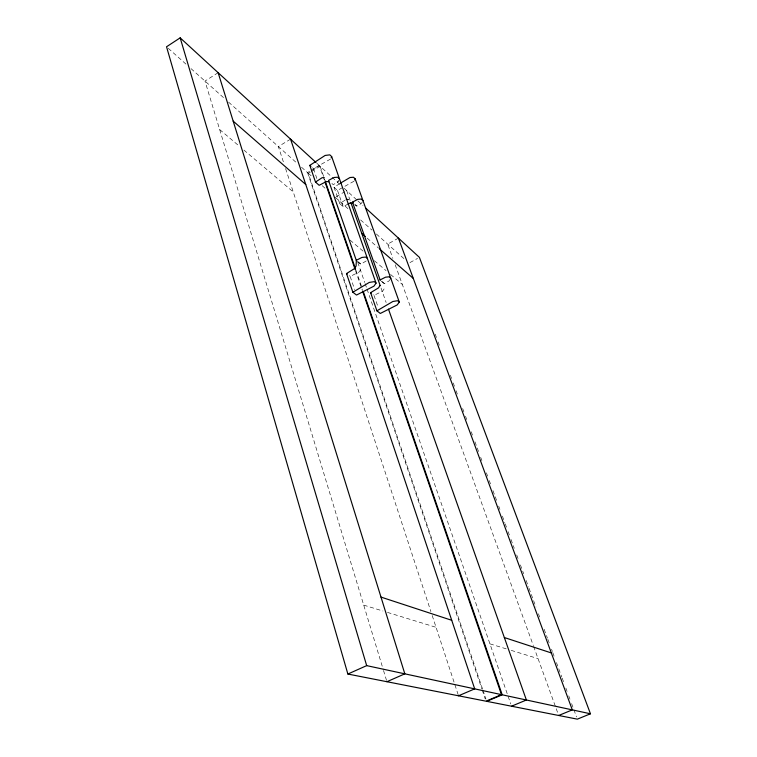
<?xml version="1.0" encoding="UTF-8"?>
<svg xmlns="http://www.w3.org/2000/svg" width="757" height="757" viewBox="0 0 757 757"><rect width="100%" height="100%" fill="white"/><g stroke="black" fill="none" stroke-linecap="round" stroke-linejoin="round"><path stroke-width="0.57" stroke-dasharray="3.79 2.84" d="M331.859 183.412L333.231 184.661L337.584 182.115L339.022 180.109M362.499 201.769L361.061 203.671L356.821 206.112L355.118 204.967M390.271 279.305L388.748 281.14L384.338 283.563L381.339 281.093M384.102 288.909L382.635 291.114L374.005 295.381L373.012 294.587M360.597 269.719L359.073 272L350.169 276.456L349.1 275.605M330.516 159.065L313.502 168.679L312.423 167.704M337.575 182.115L338.322 181.349M354.021 181.207L337.49 190.404L334.064 187.301L339.59 183.714M366.218 260.928L360.881 264.202L357.607 261.581M334.064 187.301L339.723 203.595L346.233 199.403M218.139 72.691L204.986 81.075L383.165 669.32M290.574 139.156L278.358 146.555L284.159 164.25M301.523 167.221L307.531 172.587L319.359 165.565L322.823 175.615M482.569 689.031L308.317 173.287L310.285 172.123M311.269 171.536L320.135 166.285L339.827 184.348M336.174 196.735L344.766 191.739M398.428 238.114L387.698 244.123L392.874 258.411M409.944 262.603L417.523 258.421M339.723 203.595L343.148 206.633L348.173 204.021M363.72 605.117L382.938 611.013M387.461 612.394L436.06 627.316M489.94 643.847L506.726 649.004M511.202 650.377L538.057 658.618M357.664 261.553L360.881 264.202M381.282 281.121L384.282 283.591M219.653 129.523L239.401 146.262M243.886 150.066L293.233 191.909M350.046 240.092L363.559 251.551M374.374 260.72L386.089 270.656M390.593 274.479L402.308 284.414M367.107 238.086L378.651 248.164M168.281 48.325L186.638 64.705M191.001 68.603L224.204 98.23M228.567 102.119L297.236 163.398M308.317 173.287L312.66 177.157M322.198 185.673L325.671 188.777M335.219 197.293L348.334 208.998M360.578 219.927L371.952 230.071M376.324 233.979L403.888 258.572M354.692 204.153L356.84 206.103M316.823 163.238L319.359 165.565M344.104 188.275L357.02 200.122M357.891 200.917L363.057 205.667M435.209 334.14L436.439 337.471M438.076 341.909L439.306 345.239M450.368 375.198L451.598 378.519M453.235 382.957L454.465 386.288M456.102 390.726L457.332 394.056M462.65 408.477L463.88 411.808M465.517 416.246L466.747 419.577M471.251 431.783L472.482 435.105M474.942 441.766L479.039 452.856M480.676 457.294L481.906 460.625M486.41 472.832L487.64 476.162M489.277 480.6L490.508 483.931M492.968 490.583L497.056 501.683M498.702 506.121L499.923 509.452M502.383 516.104L504.843 522.765M505.25 523.872L506.48 527.203M508.117 531.641L509.347 534.962M510.984 539.4L514.258 548.286M516.719 554.938L518.772 560.483M520.409 564.921L523.683 573.797M526.143 580.458L528.594 587.11M529.011 588.227L535.975 607.086M538.426 613.747L539.656 617.069M544.16 629.275L547.443 638.151M547.85 639.268L549.487 643.705M551.541 649.251L552.355 651.465M552.761 652.581L554.815 658.126M556.452 662.564L561.779 676.985M562.186 678.102L564.23 683.647M565.876 688.085L567.097 691.415M568.744 695.853L569.964 699.175M571.611 703.613L576.522 716.926M395.201 264.808L533.344 645.626M533.619 646.402L558.685 715.479M346.678 190.632L350.548 201.617M381.017 287.982L386.155 302.526M337.49 190.404L343.148 206.633M374.005 295.381L378.084 307.068M357.777 262.395L364.732 282.475M365.12 283.591L366.662 288.048M367.05 289.165L510.776 703.991M320.135 166.285L324.762 179.693M355.932 270.192L362.48 289.193M323.201 176.731L324.356 180.081M355.478 270.486L362.395 290.584M313.502 168.679L316.899 178.661M350.169 276.456L354.645 289.581M482.947 690.147L485.966 699.099M307.531 172.587L481.831 688.87M482.209 689.996L485.237 698.948M285.569 168.537L430.913 611.609M432.2 615.526L458.524 695.787M383.506 670.447L386.922 681.716"/><path stroke-width="1.14" d="M331.188 157.806L331.68 156.604L329.825 154.854L325.113 155.45L309.831 165.357L315.499 182.059L319.17 185.314L326.418 181.5L328.86 181.756M354.702 180.015L355.194 178.889L353.472 177.252L349.989 177.517L340.508 183.118M331.68 156.604L376.059 283.146L373.92 286.165L356.509 295.05L352.857 292.23L346.517 273.561L354.711 268.461L356.074 266.029L356.358 260.559L328.547 180.403L334.007 177.488L337.669 177.214L339.524 178.926M355.194 178.889L399.308 302.1L397.179 304.957L380.307 313.455L376.92 310.834L370.608 292.685L378.576 287.821L379.9 285.474M315.499 182.059L322.179 177.668L324.431 177.744M315.972 162.462L180.166 37.85L166.54 46.773L347.87 674.033L485.994 701.19L501.475 694.633L362.773 291.691M352.857 292.23L369.293 282.427L374.232 281.651L376.059 283.146M376.92 310.834L392.883 301.485L397.605 300.709L399.308 302.1M380.184 280.137L352.469 202.138L357.777 199.346L361.288 199.053L363 200.652M356.216 260.361L361.922 257.437L365.688 257.058L367.524 258.601M380.005 279.986L385.531 277.185L389.126 276.807L390.83 278.235M348.173 204.021L350.179 202.98L352.563 203.245M347.87 674.033L366.681 665.63L501.475 694.633M386.922 681.716L404.825 673.834L218.139 72.691M458.524 695.787L474.696 688.87L290.574 139.156M590.46 713.785L502.194 694.794L486.723 701.332L577.345 719.15L590.46 713.785L419.416 257.38L365.65 208.043M511.543 706.215L526.38 699.998L388.483 309.13M558.685 715.479L572.301 709.877L398.428 238.114M346.233 199.403L348.438 199.507M380.989 597.093L451.721 620.286M504.342 637.536L551.314 652.931M346.517 273.561L347.141 274.062M370.608 292.685L371.195 293.148M233.184 121.129L305.771 184.519M361.78 233.43L365.328 236.534M379.531 248.939L413.275 278.415M309.831 165.357L310.966 166.389M352.469 202.138L353.226 202.819M350.936 202.706L380.232 285.758M325.141 180.809L355.553 269.076M363.246 291.426L502.194 694.794M325.122 182.314L355.09 269.369M180.166 37.85L366.681 665.63"/></g></svg>
